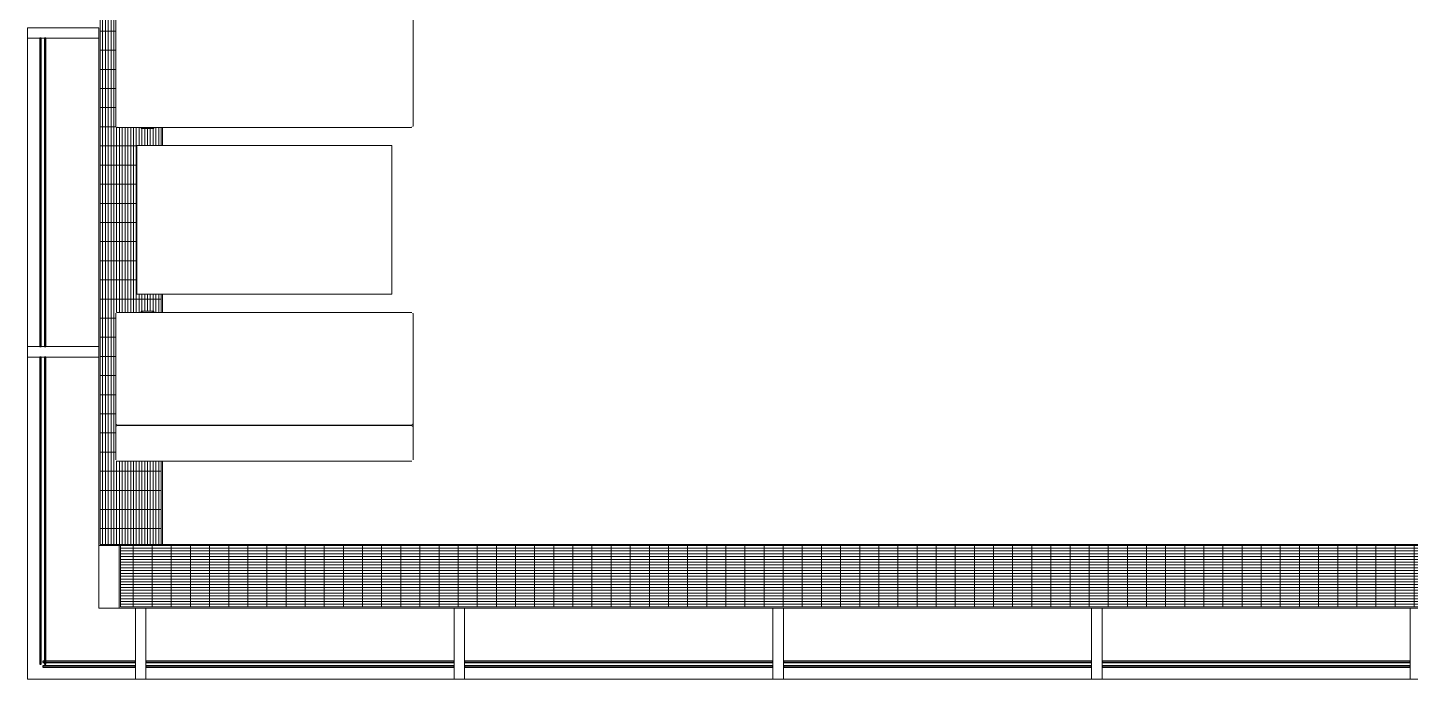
# Model space of a CAD drawing. Header units: millimetres. Extents: x 90978 to 295199, y -4084 to 97293.
# Drawn here: x 156519 to 163027, y 12073 to 15138 of the extents above; entities that cross this region are included whole.
import ezdxf

# ---------------------------------------------------------------- set-up
doc = ezdxf.new("R2010")
doc.units = ezdxf.units.MM
doc.header["$MEASUREMENT"] = 0
for name, color, linetype, lineweight in [('CSM-STL-XX-ZZ-M3-A-XXXX-00001_detached _19_04_21__rvt-1-Level 0$0$A-GENM', 7, 'CONTINUOUS', 9), ('CSM-STL-XX-ZZ-M3-A-XXXX-00001_detached _19_04_21__rvt-1-Level 0$0$A-GLAZ-CURT', 7, 'CONTINUOUS', 9), ('CSM-STL-XX-ZZ-M3-A-XXXX-00001_detached _19_04_21__rvt-1-Level 0$0$A-GLAZ-CWMG', 7, 'CONTINUOUS', 9), ('I-FURN', 8, 'CONTINUOUS', 9)]:
    doc.layers.add(name, color=color, linetype=linetype, lineweight=lineweight)

msp = doc.modelspace()

# ---------------------------------------------------------------- hatches: boundary and pattern name
at = {"layer": 'CSM-STL-XX-ZZ-M3-A-XXXX-00001_detached _19_04_21__rvt-1-Level 0$0$A-GENM'}
h = msp.add_hatch(dxfattribs=at)
h.set_pattern_fill('FP_27', color=256, angle=-90, style=0, pattern_type=2)
h.set_pattern_definition([(270, (157003.74, 23311.992), (13.2, 1e-14), []), (4e-14, (157003.74, 23311.99), (-6e-14, 90), [])])
h.paths.add_polyline_path([(156942.3, 13102.2), (156941.1, 13106.7), (156941.6, 13104.3)], flags=0)
h.paths.add_polyline_path([(156933.6, 13260.3), (156934.9, 13260.8), (156934.5, 13262.5)], flags=0)
h.paths.add_polyline_path([(156942.3, 13797.1), (156939.9, 13791.5), (156942.3, 13791.7), (156942.3, 13795.5)], flags=0)
h.paths.add_polyline_path([(156942.3, 14671.5), (156942.3, 14677.1), (156940, 14677.1), (156941.6, 14673.1)], flags=0)
h.paths.add_polyline_path([(156933.6, 15208.3), (156934.9, 15207.9), (156934.5, 15208.7)], flags=0)
h.paths.add_polyline_path([(156942.3, 15432.2), (156941.1, 15436.7), (156941.6, 15434.3)], flags=0)
h.paths.add_polyline_path([(156933.6, 15590.3), (156934.9, 15590.8), (156934.5, 15592.5)], flags=0)
h.paths.add_polyline_path([(156942.3, 16127.1), (156939.9, 16121.5), (156942.3, 16121.7), (156942.3, 16125.5)], flags=0)
h.paths.add_polyline_path([(156942.3, 17001.5), (156942.3, 17007.1), (156940, 17007.1), (156941.6, 17003.1)], flags=0)
h.paths.add_polyline_path([(156933.6, 17538.3), (156934.9, 17537.9), (156934.5, 17538.7)], flags=0)
h.paths.add_polyline_path([(156859.8, 12708.1), (157147.6, 12708.1), (157147.6, 13099.3), (156942.3, 13099.7), (156942.3, 13102.2), (156939.9, 13099.7), (156935.7, 13102.2), (156934.4, 13104.3), (156933.6, 13108.8), (156933.3, 13109.3), (156933.6, 13157.9), (156933.3, 13158.6), (156933.5, 13162.9), (156933.3, 13210.9), (156934.1, 13790.3), (156934.5, 13791.5), (156935, 13795.5), (156938.3, 13798.3), (156940.8, 13798.3), (156942.3, 13798.3), (156942.3, 13799.3), (157054.3, 13799.3), (157054.3, 13804.3), (157112.3, 13804.3), (157112.3, 13799.3), (157147.6, 13799.3), (157147.6, 13884.3), (157033.3, 13884.3), (157033.3, 14584.3), (157147.6, 14584.3), (157147.6, 14669.3), (157112.3, 14669.3), (157112.3, 14664.3), (157054.3, 14664.3), (157054.3, 14669.3), (156942.3, 14670.3), (156942.3, 14671.5), (156939.9, 14669.6), (156935.9, 14671.9), (156934.5, 14675), (156933.6, 14678.6), (156933.3, 14679.1), (156934.2, 15306.3), (156933.6, 15310.2), (156933.3, 15310.7), (156933.6, 15359.3), (156933.3, 15360), (156935.9, 15366.7), (156940, 15369), (156942.3, 15368.1), (156942.3, 15369.3), (157147.6, 15369.3), (157147.6, 15429.3), (156942.3, 15429.7), (156942.3, 15432.2), (156939.9, 15429.7), (156935.7, 15432.2), (156934.4, 15434.3), (156933.6, 15438.8), (156933.3, 15439.3), (156933.6, 15487.9), (156933.3, 15488.6), (156933.5, 15492.9), (156933.3, 15540.9), (156933.6, 16120), (156934.5, 16121.5), (156935, 16125.5), (156938.3, 16128.3), (156940.8, 16128.3), (156942.3, 16128.3), (156942.3, 16129.3), (157054.3, 16129.3), (157054.3, 16134.3), (157112.3, 16134.3), (157112.3, 16129.3), (157147.6, 16129.3), (157147.6, 16214.3), (157033.3, 16214.3), (157033.3, 16914.3), (157147.6, 16914.3), (157147.6, 16999.3), (157112.3, 16999.3), (157112.3, 16994.3), (157054.3, 16994.3), (157054.3, 16999.3), (156942.3, 17000.3), (156942.3, 17001.5), (156939.9, 16999.6), (156935.9, 17001.9), (156934.5, 17005), (156933.6, 17008.6), (156933.3, 17009.1), (156934.2, 17636.3), (156933.6, 17640.2), (156933.3, 17640.7), (156933.6, 17689.3), (156933.3, 17690), (156935.9, 17696.7), (156940, 17699), (156942.3, 17698.1), (156942.3, 17699.3), (157147.6, 17699.3), (157147.6, 17941.6), (156859.8, 17941.6), (156859.8, 12816.2)], flags=0)
h.paths.add_polyline_path([(156939.9, 13157.9), (156942.3, 13157.9), (156941.1, 13160.2)], flags=0)
h.paths.add_polyline_path([(156942.3, 13164.2), (156942.3, 13167), (156940.8, 13165.8), (156941.9, 13164.6)], flags=0)
h.paths.add_polyline_path([(156938.9, 13264.1), (156938.9, 13266.2), (156935.9, 13264.3), (156938.5, 13264.1)], flags=0)
h.paths.add_polyline_path([(156939.9, 15202), (156937.8, 15204.4), (156935.9, 15204.3), (156938.9, 15202.4)], flags=0)
h.paths.add_polyline_path([(156942.3, 15301.6), (156941.9, 15304), (156939.9, 15301.9)], flags=0)
h.paths.add_polyline_path([(156942.3, 15306.3), (156942.3, 15310.7), (156939.9, 15310.7), (156941.1, 15308.4)], flags=0)
h.paths.add_polyline_path([(156942.3, 15487.9), (156941.1, 15490.2), (156939.9, 15487.9)], flags=0)
h.paths.add_polyline_path([(156942.3, 15494.2), (156942.3, 15497), (156940.8, 15495.8), (156941.9, 15494.6)], flags=0)
h.paths.add_polyline_path([(156938.9, 15594.1), (156938.9, 15596.2), (156935.9, 15594.3), (156938.5, 15594.1)], flags=0)
h.paths.add_polyline_path([(156939.9, 17532), (156937.8, 17534.4), (156935.9, 17534.3), (156938.9, 17532.4)], flags=0)
h.paths.add_polyline_path([(156942.3, 17631.6), (156941.9, 17634), (156939.9, 17631.9)], flags=0)
h.paths.add_polyline_path([(156942.3, 17636.3), (156942.3, 17640.7), (156939.9, 17640.7), (156941.1, 17638.4)], flags=0)
h.paths.add_polyline_path([(156923.7, 18011.6), (157147.6, 18011.6), (157147.6, 18266.2), (156923.7, 18266.2)], flags=0)
h.paths.add_polyline_path([(157002.3, 20916.2), (157001.1, 20920.6), (157001.6, 20918.2)], flags=0)
h.paths.add_polyline_path([(156993.6, 21074.2), (156994.9, 21074.7), (156994.5, 21076.4)], flags=0)
h.paths.add_polyline_path([(157002.3, 21611), (156999.9, 21605.4), (157002.3, 21605.6), (157002.3, 21609.5)], flags=0)
h.paths.add_polyline_path([(157002.3, 22485.4), (157002.3, 22491), (157000, 22491), (157001.6, 22487)], flags=0)
h.paths.add_polyline_path([(156993.6, 23022.2), (156994.9, 23021.8), (156994.5, 23022.7)], flags=0)
h.paths.add_polyline_path([(157002.3, 23952.2), (157001.1, 23956.7), (157001.6, 23954.3)], flags=0)
h.paths.add_polyline_path([(156993.6, 24110.3), (156994.9, 24110.8), (156994.5, 24112.5)], flags=0)
h.paths.add_polyline_path([(157002.3, 24647.1), (156999.9, 24641.5), (157002.3, 24641.7), (157002.3, 24645.5)], flags=0)
h.paths.add_polyline_path([(157002.3, 25521.5), (157002.3, 25527.1), (157000, 25527.1), (157001.6, 25523.1)], flags=0)
h.paths.add_polyline_path([(156993.6, 26058.3), (156994.9, 26057.9), (156994.5, 26058.7)], flags=0)
h.paths.add_polyline_path([(156898.7, 18336.2), (157147.6, 18336.2), (157147.6, 20913.2), (157002.3, 20913.6), (157002.3, 20916.2), (156999.9, 20913.6), (156995.7, 20916.2), (156994.4, 20918.2), (156993.6, 20922.7), (156993.3, 20923.2), (156993.6, 20971.9), (156993.3, 20972.5), (156993.5, 20976.9), (156993.3, 21024.8), (156994.1, 21604.2), (156994.5, 21605.4), (156995, 21609.5), (156998.3, 21612.2), (157000.8, 21612.2), (157002.3, 21612.2), (157002.3, 21613.2), (157114.3, 21613.2), (157114.3, 21618.2), (157147.6, 21618.2), (157147.6, 21698.2), (157093.3, 21698.2), (157093.3, 22398.2), (157147.6, 22398.2), (157147.6, 22478.2), (157114.3, 22478.2), (157114.3, 22483.2), (157002.3, 22484.2), (157002.3, 22485.4), (156999.9, 22483.5), (156995.9, 22485.9), (156994.5, 22488.9), (156993.6, 22492.5), (156993.3, 22493), (156994.2, 23120.2), (156993.6, 23124.1), (156993.3, 23124.6), (156993.6, 23173.2), (156993.3, 23173.9), (156995.9, 23180.6), (157000, 23182.9), (157002.3, 23182), (157002.3, 23183.2), (157147.6, 23183.2), (157147.6, 23191.4), (156879.3, 23191.4), (156879.3, 23535), (157147.6, 23535), (157147.6, 23949.3), (157002.3, 23949.7), (157002.3, 23952.2), (156999.9, 23949.7), (156995.7, 23952.2), (156994.4, 23954.3), (156993.6, 23958.8), (156993.3, 23959.3), (156993.6, 24007.9), (156993.3, 24008.6), (156993.5, 24012.9), (156993.3, 24060.9), (156994.1, 24640.3), (156994.5, 24641.5), (156995, 24645.5), (156998.3, 24648.3), (157000.8, 24648.3), (157002.3, 24648.3), (157002.3, 24649.3), (157114.3, 24649.3), (157114.3, 24654.3), (157147.6, 24654.3), (157147.6, 24734.3), (157093.3, 24734.3), (157093.3, 25434.3), (157147.6, 25434.3), (157147.6, 25514.3), (157114.3, 25514.3), (157114.3, 25519.3), (157002.3, 25520.3), (157002.3, 25521.5), (156999.9, 25519.6), (156995.9, 25521.9), (156994.5, 25525), (156993.6, 25528.6), (156993.3, 25529.1), (156994.2, 26156.3), (156993.6, 26160.2), (156993.3, 26160.7), (156993.6, 26209.3), (156993.3, 26210), (156995.9, 26216.7), (157000, 26219), (157002.3, 26218.1), (157002.3, 26219.3), (157147.6, 26219.3), (157147.6, 26465.9), (156859.8, 26465.9), (156859.8, 18336.2), (156883.7, 18336.2)], flags=0)
h.paths.add_polyline_path([(157002.3, 20971.9), (157001.1, 20974.1), (156999.9, 20971.9)], flags=0)
h.paths.add_polyline_path([(157002.3, 20978.2), (157002.3, 20980.9), (157000.8, 20979.8), (157001.9, 20978.5)], flags=0)
h.paths.add_polyline_path([(156998.9, 21078), (156998.9, 21080.1), (156995.9, 21078.3), (156998.5, 21078)], flags=0)
h.paths.add_polyline_path([(156999.9, 23015.9), (156997.8, 23018.4), (156995.9, 23018.2), (156998.9, 23016.3)], flags=0)
h.paths.add_polyline_path([(157002.3, 23115.5), (157001.9, 23117.9), (156999.9, 23115.8)], flags=0)
h.paths.add_polyline_path([(157002.3, 23120.2), (157002.3, 23124.6), (156999.9, 23124.6), (157001.7, 23121.2)], flags=0)
h.paths.add_polyline_path([(156949.3, 23261.4), (157147.6, 23261.4), (157147.6, 23465), (156949.3, 23465), (156949.3, 23355.4)], flags=0)
h.paths.add_polyline_path([(156999.9, 24007.9), (157002.3, 24007.9), (157001.1, 24010.2)], flags=0)
h.paths.add_polyline_path([(157002.3, 24014.2), (157002.3, 24017), (157000.8, 24015.8), (157001.9, 24014.6)], flags=0)
h.paths.add_polyline_path([(156998.9, 24114.1), (156998.9, 24116.2), (156995.9, 24114.3), (156998.5, 24114.1)], flags=0)
h.paths.add_polyline_path([(156999.9, 26052), (156997.8, 26054.4), (156995.9, 26054.3), (156998.9, 26052.4)], flags=0)
h.paths.add_polyline_path([(157002.3, 26151.6), (157001.9, 26154), (156999.9, 26151.9)], flags=0)
h.paths.add_polyline_path([(157002.3, 26156.3), (157002.3, 26160.7), (156999.9, 26160.7), (157001.1, 26158.4)], flags=0)
h.paths.add_polyline_path([(156923.7, 26535.9), (157147.6, 26535.9), (157147.6, 26790.5), (156923.7, 26790.5), (156923.7, 26634.3)], flags=0)
h.paths.add_polyline_path([(156913.3, 30029.2), (156917.8, 30030.4), (156915.4, 30029.9)], flags=0)
h.paths.add_polyline_path([(156919.7, 31438.2), (156920.4, 31438.5), (156919.9, 31438.5)], flags=0)
h.paths.add_polyline_path([(156913.3, 32129.2), (156917.8, 32130.4), (156914.2, 32129.5)], flags=0)
h.paths.add_polyline_path([(156912.6, 32829.2), (156918.2, 32829.2), (156918.2, 32831.5), (156914.2, 32829.9)], flags=0)
h.paths.add_polyline_path([(156898.7, 26860.5), (157147.6, 26860.5), (157147.6, 28645.3), (157095.6, 28661.1), (157040, 28691.9), (156994.9, 28730.2), (156959.9, 28773.5), (156932.1, 28827.3), (156916.2, 28879.7), (156910.4, 28938.2), (156910.7, 30029.2), (156912.2, 30030.2), (156910.9, 30032), (156913.4, 30035.9), (156914.9, 30037), (156918.5, 30038.5), (156912.9, 30041), (156910.7, 30044.9), (156911.6, 30047.2), (156910.4, 30047.2), (156910.7, 31431.6), (156913.3, 31435.8), (156917.3, 31437.6), (156917.8, 31438.7), (156913, 31440.9), (156910.7, 31444.9), (156911.6, 31447.2), (156910.4, 31447.2), (156911.4, 32129.2), (156912.6, 32129.9), (156910.8, 32131.6), (156913.3, 32135.8), (156916.1, 32137.3), (156915.4, 32138.2), (156910.4, 32138.2), (156911.4, 32829.2), (156912.6, 32829.2), (156910.7, 32831.6), (156913, 32835.6), (156916.1, 32837), (156919.7, 32837.9), (156920.2, 32838.2), (157147.6, 32838.2), (157147.6, 33915.9), (156859.8, 33915.9), (156859.8, 26860.5), (156883.7, 26860.5)], flags=0)
h.paths.add_polyline_path([(156969.7, 30029.2), (156971, 30030.2), (156967.5, 30031.6), (156967.5, 30029.2)], flags=0)
h.paths.add_polyline_path([(156976.9, 30029.2), (156977.1, 30030.2), (156976.1, 30030.9), (156975.3, 30029.2), (156976.5, 30029.2)], flags=0)
h.paths.add_polyline_path([(157075.4, 30035.6), (157071.5, 30037.4), (157072.5, 30036.4), (157073.6, 30036.1)], flags=0)
h.paths.add_polyline_path([(157031.3, 30036.6), (157013.7, 30038.2), (157026.1, 30037.2), (157030.8, 30036.6)], flags=0)
h.paths.add_polyline_path([(157060.5, 30036.9), (157054.7, 30038.2), (157059.2, 30037.1), (157060.5, 30036.9)], flags=0)
h.paths.add_polyline_path([(156972.9, 30037), (156972.9, 30038.2), (156971.7, 30037.3)], flags=0)
h.paths.add_polyline_path([(157071.4, 31438.5), (157071.8, 31439.9), (157071, 31439.4)], flags=0)
h.paths.add_polyline_path([(156975.3, 31438.2), (156973.5, 31439.2), (156974, 31438.2)], flags=0)
h.paths.add_polyline_path([(157075.4, 31440.9), (157076.9, 31444.5), (157075.2, 31443.5)], flags=0)
h.paths.add_polyline_path([(156977.8, 31444.9), (156977, 31447.2), (156975.7, 31446.9), (156977, 31445.7)], flags=0)
h.paths.add_polyline_path([(156969, 31444.9), (156971.3, 31447.2), (156969, 31447.2)], flags=0)
h.paths.add_polyline_path([(156977, 32129.2), (156978.1, 32129.2), (156976.9, 32130.7), (156976.9, 32129.2)], flags=0)
h.paths.add_polyline_path([(156971.3, 32129.2), (156971.3, 32130.4), (156969, 32131.6), (156969, 32129.2)], flags=0)
h.paths.add_polyline_path([(157075.4, 32135.6), (157070.4, 32138.1), (157060.2, 32138.2), (157071.4, 32137.1), (157073.6, 32136.3)], flags=0)
h.paths.add_polyline_path([(156974, 32137), (156974, 32138), (156973.4, 32137.2)], flags=0)
h = msp.add_hatch(dxfattribs=at)
h.set_pattern_fill('FP_27', color=256, style=0, pattern_type=2)
h.set_pattern_definition([(0, (173125.082, 12558.142), (0, 13.2), []), (90, (173125.08, 12558.14), (-90, 6e-15), [])])
h.paths.add_polyline_path([(189294.8, 12414.1), (189294.8, 12702.1), (156955.3, 12702.1), (156955.3, 12414.1), (189031.6, 12414.1)], flags=0)
at = {"layer": 'CSM-STL-XX-ZZ-M3-A-XXXX-00001_detached _19_04_21__rvt-1-Level 0$0$A-GLAZ-CURT'}
h = msp.add_hatch(color=256, dxfattribs=at)
h.paths.add_polyline_path([(156598.3, 13638.2), (156604.3, 13638.2), (156604.3, 15088.2), (156598.3, 15088.2), (156598.3, 14405.5)], flags=0)
h.paths.add_polyline_path([(156576.3, 13638.2), (156582.3, 13638.2), (156582.3, 15088.2), (156576.3, 15088.2), (156576.3, 14405.5)], flags=0)
h = msp.add_hatch(color=256, dxfattribs=at)
h.paths.add_polyline_path([(156598.3, 12144.7), (156604.3, 12144.7), (156604.3, 13588.2), (156598.3, 13588.2), (156598.3, 12347.8)], flags=0)
h.paths.add_polyline_path([(156576.3, 12144.7), (156582.3, 12144.7), (156582.3, 13588.2), (156576.3, 13588.2), (156576.3, 12347.8)], flags=0)
h = msp.add_hatch(color=256, dxfattribs=at)
h.paths.add_polyline_path([(156590.3, 12158.7), (156590.3, 12152.7), (157025.8, 12152.7), (157025.8, 12158.7), (156890.7, 12158.7)], flags=0)
h.paths.add_polyline_path([(156590.3, 12136.7), (156590.3, 12130.7), (157025.8, 12130.7), (157025.8, 12136.7), (156890.7, 12136.7)], flags=0)
h = msp.add_hatch(color=256, dxfattribs=at)
h.paths.add_polyline_path([(157075.8, 12158.7), (157075.8, 12152.7), (158525.8, 12152.7), (158525.8, 12158.7), (157609.2, 12158.7)], flags=0)
h.paths.add_polyline_path([(157075.8, 12136.7), (157075.8, 12130.7), (158525.8, 12130.7), (158525.8, 12136.7), (157609.2, 12136.7)], flags=0)
h = msp.add_hatch(color=256, dxfattribs=at)
h.paths.add_polyline_path([(158575.8, 12158.7), (158575.8, 12152.7), (160025.8, 12152.7), (160025.8, 12158.7), (159109.2, 12158.7)], flags=0)
h.paths.add_polyline_path([(158575.8, 12136.7), (158575.8, 12130.7), (160025.8, 12130.7), (160025.8, 12136.7), (159109.2, 12136.7)], flags=0)
h = msp.add_hatch(color=256, dxfattribs=at)
h.paths.add_polyline_path([(160075.8, 12158.7), (160075.8, 12152.7), (161525.8, 12152.7), (161525.8, 12158.7), (160609.2, 12158.7)], flags=0)
h.paths.add_polyline_path([(160075.8, 12136.7), (160075.8, 12130.7), (161525.8, 12130.7), (161525.8, 12136.7), (160609.2, 12136.7)], flags=0)
h = msp.add_hatch(color=256, dxfattribs=at)
h.paths.add_polyline_path([(161575.8, 12158.7), (161575.8, 12152.7), (163025.8, 12152.7), (163025.8, 12158.7), (162109.2, 12158.7)], flags=0)
h.paths.add_polyline_path([(161575.8, 12136.7), (161575.8, 12130.7), (163025.8, 12130.7), (163025.8, 12136.7), (162109.2, 12136.7)], flags=0)

# ---------------------------------------------------------------- linework, layer by layer
at = {"layer": 'CSM-STL-XX-ZZ-M3-A-XXXX-00001_detached _19_04_21__rvt-1-Level 0$0$A-GENM'}
for p, q in [((156859.8, 17941.6), (156859.8, 12708.1)), ((157147.6, 14584.3), (157147.6, 14669.7)), ((157153.6, 14669.7), (157153.6, 14584.3)), ((157147.6, 13798.9), (157147.6, 13884.3)), ((157153.6, 13884.3), (157153.6, 13798.9)), ((157147.6, 12708.1), (157147.6, 13099.4)), ((157153.6, 13099.4), (157153.6, 12702.1)), ((156955.3, 12702.1), (156853.8, 12702.1)), ((156859.8, 12708.1), (157147.6, 12708.1)), ((156949.3, 12408.2), (156949.3, 12708.1)), ((189294.8, 12702.1), (156955.3, 12702.1)), ((156955.3, 12702.1), (156955.3, 12414.1)), ((157147.6, 12708.1), (189300.8, 12708.1)), ((156955.3, 12414.1), (189294.8, 12414.1))]:
    msp.add_line(p, q, dxfattribs=at)
at = {"layer": 'CSM-STL-XX-ZZ-M3-A-XXXX-00001_detached _19_04_21__rvt-1-Level 0$0$A-GLAZ-CURT', "lineweight": 30}
for p, q in [((156576.3, 15088.2), (156576.3, 13638.2)), ((156582.3, 15088.2), (156576.3, 15088.2)), ((156582.3, 13638.2), (156582.3, 15088.2)), ((156598.3, 15088.2), (156598.3, 13638.2)), ((156604.3, 15088.2), (156598.3, 15088.2)), ((156604.3, 13638.2), (156604.3, 15088.2)), ((156576.3, 13638.2), (156582.3, 13638.2)), ((156598.3, 13638.2), (156604.3, 13638.2)), ((156576.3, 13588.2), (156576.3, 12144.7)), ((156582.3, 13588.2), (156576.3, 13588.2)), ((156582.3, 12144.7), (156582.3, 13588.2)), ((156598.3, 13588.2), (156598.3, 12144.7)), ((156604.3, 13588.2), (156598.3, 13588.2)), ((156604.3, 12144.7), (156604.3, 13588.2)), ((156576.3, 12144.7), (156582.3, 12144.7)), ((157025.8, 12158.7), (156590.3, 12158.7)), ((156590.3, 12158.7), (156590.3, 12152.7)), ((156590.3, 12152.7), (157025.8, 12152.7)), ((157025.8, 12136.7), (156590.3, 12136.7)), ((156590.3, 12136.7), (156590.3, 12130.7)), ((156590.3, 12130.7), (157025.8, 12130.7)), ((156598.3, 12144.7), (156604.3, 12144.7)), ((157025.8, 12152.7), (157025.8, 12158.7)), ((157025.8, 12130.7), (157025.8, 12136.7)), ((158525.8, 12158.7), (157075.8, 12158.7)), ((157075.8, 12158.7), (157075.8, 12152.7)), ((157075.8, 12152.7), (158525.8, 12152.7)), ((158525.8, 12136.7), (157075.8, 12136.7)), ((157075.8, 12136.7), (157075.8, 12130.7)), ((157075.8, 12130.7), (158525.8, 12130.7)), ((158525.8, 12152.7), (158525.8, 12158.7)), ((158525.8, 12130.7), (158525.8, 12136.7)), ((160025.8, 12158.7), (158575.8, 12158.7)), ((158575.8, 12158.7), (158575.8, 12152.7)), ((158575.8, 12152.7), (160025.8, 12152.7)), ((160025.8, 12136.7), (158575.8, 12136.7)), ((158575.8, 12136.7), (158575.8, 12130.7)), ((158575.8, 12130.7), (160025.8, 12130.7)), ((160025.8, 12152.7), (160025.8, 12158.7)), ((160025.8, 12130.7), (160025.8, 12136.7)), ((161525.8, 12158.7), (160075.8, 12158.7)), ((160075.8, 12158.7), (160075.8, 12152.7)), ((160075.8, 12152.7), (161525.8, 12152.7)), ((161525.8, 12136.7), (160075.8, 12136.7)), ((160075.8, 12136.7), (160075.8, 12130.7)), ((160075.8, 12130.7), (161525.8, 12130.7)), ((161525.8, 12152.7), (161525.8, 12158.7)), ((161525.8, 12130.7), (161525.8, 12136.7)), ((163025.8, 12158.7), (161575.8, 12158.7)), ((161575.8, 12158.7), (161575.8, 12152.7)), ((161575.8, 12152.7), (163025.8, 12152.7)), ((163025.8, 12136.7), (161575.8, 12136.7)), ((161575.8, 12136.7), (161575.8, 12130.7)), ((161575.8, 12130.7), (163025.8, 12130.7)), ((163025.8, 12152.7), (163025.8, 12158.7)), ((163025.8, 12130.7), (163025.8, 12136.7))]:
    msp.add_line(p, q, dxfattribs=at)
at = {"layer": 'CSM-STL-XX-ZZ-M3-A-XXXX-00001_detached _19_04_21__rvt-1-Level 0$0$A-GLAZ-CWMG', "lineweight": 20, "extrusion": (0, 0, -1)}
for p, q in [((156518.8, 15138.2), (156518.8, 15088.2)), ((156853.8, 15138.2), (156518.8, 15138.2)), ((156853.8, 15088.2), (156853.8, 15138.2)), ((156518.8, 15088.2), (156853.8, 15088.2)), ((156518.8, 13638.2), (156518.8, 13588.2)), ((156853.8, 13638.2), (156518.8, 13638.2)), ((156853.8, 13588.2), (156853.8, 13638.2)), ((156518.8, 13588.2), (156853.8, 13588.2)), ((157075.8, 12408.2), (157025.8, 12408.2)), ((157025.8, 12408.2), (157025.8, 12073.2)), ((157075.8, 12073.2), (157075.8, 12408.2)), ((158575.8, 12408.2), (158525.8, 12408.2)), ((158525.8, 12408.2), (158525.8, 12073.2)), ((158575.8, 12073.2), (158575.8, 12408.2)), ((160075.8, 12408.2), (160025.8, 12408.2)), ((160025.8, 12408.2), (160025.8, 12073.2)), ((160075.8, 12073.2), (160075.8, 12408.2)), ((161575.8, 12408.2), (161525.8, 12408.2)), ((161525.8, 12408.2), (161525.8, 12073.2)), ((161575.8, 12073.2), (161575.8, 12408.2)), ((163075.8, 12408.2), (163025.8, 12408.2)), ((163025.8, 12408.2), (163025.8, 12073.2)), ((157025.8, 12073.2), (157075.8, 12073.2)), ((158525.8, 12073.2), (158575.8, 12073.2)), ((160025.8, 12073.2), (160075.8, 12073.2)), ((161525.8, 12073.2), (161575.8, 12073.2)), ((163025.8, 12073.2), (163075.8, 12073.2))]:
    msp.add_line(p, q, dxfattribs=at)
at = {"layer": 'CSM-STL-XX-ZZ-M3-A-XXXX-00001_detached _19_04_21__rvt-1-Level 0$0$A-GLAZ-CWMG'}
for p, q in [((156518.8, 13638.2), (156518.8, 15088.2)), ((156853.8, 13638.2), (156853.8, 15088.2)), ((156518.8, 12073.2), (156518.8, 13588.2)), ((156853.8, 12408.2), (156853.8, 13588.2)), ((156853.8, 12408.2), (157025.8, 12408.2)), ((157075.8, 12408.2), (158525.8, 12408.2)), ((158575.8, 12408.2), (160025.8, 12408.2)), ((160075.8, 12408.2), (161525.8, 12408.2)), ((161575.8, 12408.2), (163025.8, 12408.2)), ((156518.8, 12073.2), (157025.8, 12073.2)), ((157075.8, 12073.2), (158525.8, 12073.2)), ((158575.8, 12073.2), (160025.8, 12073.2)), ((160075.8, 12073.2), (161525.8, 12073.2)), ((161575.8, 12073.2), (163025.8, 12073.2))]:
    msp.add_line(p, q, dxfattribs=at)
at = {"layer": 'I-FURN'}
for p, q in [((156933.3, 15359.3), (156933.3, 15079.3)), ((158333.3, 15359.3), (158333.3, 15079.3)), ((156933.3, 15079.3), (156933.3, 14679.3)), ((158333.3, 15079.3), (158333.3, 14678.1)), ((156933.3, 14678.2), (156933.3, 14678.3)), ((156933.3, 14677.9), (156933.3, 14678.2)), ((156933.3, 14677.5), (156933.3, 14677.9)), ((156933.4, 14677.1), (156933.3, 14677.5)), ((156933.4, 14676.8), (156933.4, 14677.1)), ((156933.5, 14676.4), (156933.4, 14676.8)), ((156933.6, 14676.1), (156933.5, 14676.4)), ((156933.7, 14675.7), (156933.6, 14676.1)), ((156933.8, 14675.4), (156933.7, 14675.7)), ((156933.9, 14675), (156933.8, 14675.4)), ((156934, 14674.7), (156933.9, 14675)), ((156934.2, 14674.4), (156934, 14674.7)), ((156934.3, 14674.1), (156934.2, 14674.4)), ((156934.5, 14673.8), (156934.3, 14674.1)), ((156938.3, 14669.3), (158325.5, 14669.3)), ((156940.5, 14669.5), (156940.1, 14669.6)), ((156940.8, 14669.4), (156940.5, 14669.5)), ((156941.2, 14669.4), (156940.8, 14669.4)), ((156941.6, 14669.3), (156941.2, 14669.4)), ((156941.9, 14669.3), (156941.6, 14669.3)), ((156942.3, 14669.3), (156941.9, 14669.3)), ((156942.3, 14669.3), (158324.3, 14669.3)), ((157053.3, 14669.3), (157053.3, 14664.3)), ((157053.3, 14664.3), (157054.3, 14664.3)), ((157113.3, 14664.3), (157053.3, 14664.3)), ((157058.3, 14669.3), (157058.3, 14666.8)), ((157108.3, 14666.8), (157108.3, 14669.3)), ((157112.3, 14664.3), (157113.3, 14664.3)), ((157113.3, 14664.3), (157113.3, 14669.3)), ((158324.7, 14669.3), (158324.4, 14669.3)), ((158325.1, 14669.3), (158324.7, 14669.3)), ((158325.4, 14669.4), (158325.1, 14669.3)), ((158325.8, 14669.4), (158325.4, 14669.4)), ((158326.2, 14669.5), (158325.8, 14669.4)), ((158326.5, 14669.6), (158326.2, 14669.5)), ((158332.3, 14674.2), (158332.1, 14673.8)), ((158332.4, 14674.5), (158332.3, 14674.2)), ((158332.6, 14674.8), (158332.4, 14674.5)), ((158332.7, 14675.1), (158332.6, 14674.8)), ((158332.8, 14675.5), (158332.7, 14675.1)), ((158332.9, 14675.8), (158332.8, 14675.5)), ((158333, 14676.2), (158332.9, 14675.8)), ((158333.1, 14676.5), (158333, 14676.2)), ((158333.2, 14676.9), (158333.1, 14676.5)), ((158333.3, 14678), (158333.2, 14677.6)), ((158333.2, 14677.6), (158333.2, 14677.2)), ((158333.2, 14677.2), (158333.2, 14676.9)), ((158333.3, 14678.3), (158333.3, 14678)), ((158233.3, 14584.3), (157033.3, 14584.3)), ((157033.3, 14584.3), (157033.3, 13884.3)), ((158233.3, 13884.3), (158233.3, 14584.3)), ((157033.3, 13884.3), (158233.3, 13884.3)), ((156938.3, 13799.3), (158325.5, 13799.3)), ((156940, 13799), (156940.4, 13799.1)), ((156940.4, 13799.1), (156940.7, 13799.2)), ((156940.7, 13799.2), (156941.1, 13799.2)), ((156941.1, 13799.2), (156941.5, 13799.3)), ((156941.5, 13799.3), (156941.8, 13799.3)), ((156941.8, 13799.3), (156942.2, 13799.3)), ((158324.3, 13799.3), (156942.3, 13799.3)), ((157053.3, 13804.3), (157053.3, 13799.3)), ((157053.3, 13804.3), (157113.3, 13804.3)), ((157054.3, 13804.3), (157053.3, 13804.3)), ((157058.3, 13801.8), (157058.3, 13799.3)), ((157108.3, 13799.3), (157108.3, 13801.8)), ((157113.3, 13804.3), (157112.3, 13804.3)), ((157113.3, 13799.3), (157113.3, 13804.3)), ((158324.3, 13799.3), (158324.6, 13799.3)), ((158324.6, 13799.3), (158325, 13799.3)), ((158325, 13799.3), (158325.4, 13799.2)), ((158325.4, 13799.2), (158325.7, 13799.2)), ((158325.7, 13799.2), (158326.1, 13799.1)), ((158326.1, 13799.1), (158326.4, 13799.1)), ((156933.3, 13791.4), (156933.4, 13791.7)), ((156933.3, 13791), (156933.3, 13791.4)), ((156933.3, 13790.7), (156933.3, 13791)), ((156933.3, 13790.3), (156933.3, 13790.7)), ((156933.3, 13389.3), (156933.3, 13789.3)), ((156933.4, 13791.7), (156933.5, 13792.1)), ((156933.5, 13792.5), (156933.6, 13792.8)), ((156933.5, 13792.1), (156933.5, 13792.5)), ((156933.6, 13792.8), (156933.7, 13793.1)), ((156933.7, 13793.1), (156933.9, 13793.5)), ((156933.9, 13793.5), (156934, 13793.8)), ((156934, 13793.8), (156934.1, 13794.1)), ((156934.1, 13794.1), (156934.3, 13794.5)), ((156934.3, 13794.5), (156934.5, 13794.8)), ((158332, 13794.9), (158332.2, 13794.6)), ((158332.2, 13794.6), (158332.4, 13794.2)), ((158332.4, 13794.2), (158332.5, 13793.9)), ((158332.5, 13793.9), (158332.7, 13793.6)), ((158332.7, 13793.6), (158332.8, 13793.2)), ((158332.8, 13793.2), (158332.9, 13792.9)), ((158332.9, 13792.9), (158333, 13792.5)), ((158333, 13792.5), (158333.1, 13792.2)), ((158333.1, 13792.2), (158333.1, 13791.8)), ((158333.1, 13791.8), (158333.2, 13791.5)), ((158333.2, 13791.5), (158333.2, 13791.1)), ((158333.2, 13791.1), (158333.3, 13790.8)), ((158333.3, 13790.8), (158333.3, 13790.4)), ((158333.3, 13389.3), (158333.3, 13790.5)), ((158333.3, 13790.4), (158333.3, 13790.3)), ((156933.3, 13109.3), (156933.3, 13389.3)), ((158333.3, 13109.3), (158333.3, 13389.3)), ((156933.3, 13277.6), (156933.3, 13277.7)), ((156933.3, 13277.3), (156933.3, 13277.6)), ((156933.3, 13276.9), (156933.3, 13277.3)), ((156933.4, 13276.5), (156933.3, 13276.9)), ((158333.3, 13277.4), (158333.2, 13277)), ((158333.2, 13277), (158333.2, 13276.6)), ((158333.3, 13277.7), (158333.3, 13277.4)), ((156933.4, 13276.2), (156933.4, 13276.5)), ((156933.5, 13275.8), (156933.4, 13276.2)), ((156933.6, 13275.5), (156933.5, 13275.8)), ((156933.7, 13275.1), (156933.6, 13275.5)), ((156933.8, 13274.8), (156933.7, 13275.1)), ((156933.9, 13274.5), (156933.8, 13274.8)), ((156934, 13274.1), (156933.9, 13274.5)), ((156934.2, 13273.8), (156934, 13274.1)), ((156934.3, 13273.5), (156934.2, 13273.8)), ((156934.5, 13273.2), (156934.3, 13273.5)), ((156934.7, 13272.9), (156934.5, 13273.2)), ((156934.9, 13272.6), (156934.7, 13272.9)), ((156935.1, 13272.3), (156934.9, 13272.6)), ((156935.3, 13272), (156935.1, 13272.3)), ((156935.6, 13271.7), (156935.3, 13272)), ((156935.8, 13271.4), (156935.6, 13271.7)), ((156936.1, 13271.2), (156935.8, 13271.4)), ((156936.3, 13271), (156936.1, 13271.2)), ((156936.6, 13270.7), (156936.3, 13271)), ((156936.9, 13270.5), (156936.6, 13270.7)), ((156937.2, 13270.3), (156936.9, 13270.5)), ((156937.5, 13270.1), (156937.2, 13270.3)), ((156937.8, 13269.9), (156937.5, 13270.1)), ((156938.1, 13269.7), (156937.8, 13269.9)), ((156938.4, 13269.6), (156938.1, 13269.7)), ((156938.8, 13269.4), (156938.4, 13269.6)), ((156939.1, 13269.3), (156938.8, 13269.4)), ((156939.4, 13269.2), (156939.1, 13269.3)), ((156939.8, 13269.1), (156939.4, 13269.2)), ((156940.1, 13269), (156939.8, 13269.1)), ((156940.5, 13268.9), (156940.1, 13269)), ((156940.8, 13268.8), (156940.5, 13268.9)), ((156941.2, 13268.8), (156940.8, 13268.8)), ((156941.6, 13268.7), (156941.2, 13268.8)), ((156941.9, 13268.7), (156941.6, 13268.7)), ((156942.3, 13268.7), (156941.9, 13268.7)), ((156942.3, 13268.7), (158324.3, 13268.7)), ((156942.3, 13267), (158324.3, 13267)), ((158324.4, 13268.7), (158324.3, 13268.7)), ((158324.7, 13268.7), (158324.4, 13268.7)), ((158325.1, 13268.8), (158324.7, 13268.7)), ((158325.4, 13268.8), (158325.1, 13268.8)), ((158325.8, 13268.8), (158325.4, 13268.8)), ((158326.2, 13268.9), (158325.8, 13268.8)), ((158326.5, 13269), (158326.2, 13268.9)), ((158326.9, 13269.1), (158326.5, 13269)), ((158327.2, 13269.2), (158326.9, 13269.1)), ((158327.5, 13269.3), (158327.2, 13269.2)), ((158327.9, 13269.5), (158327.5, 13269.3)), ((158328.2, 13269.6), (158327.9, 13269.5)), ((158328.5, 13269.8), (158328.2, 13269.6)), ((158328.8, 13270), (158328.5, 13269.8)), ((158329.1, 13270.1), (158328.8, 13270)), ((158329.4, 13270.3), (158329.1, 13270.1)), ((158329.7, 13270.6), (158329.4, 13270.3)), ((158330, 13270.8), (158329.7, 13270.6)), ((158330.3, 13271), (158330, 13270.8)), ((158330.5, 13271.3), (158330.3, 13271)), ((158330.8, 13271.5), (158330.5, 13271.3)), ((158331, 13271.8), (158330.8, 13271.5)), ((158331.3, 13272.1), (158331, 13271.8)), ((158331.5, 13272.3), (158331.3, 13272.1)), ((158331.7, 13272.6), (158331.5, 13272.3)), ((158331.9, 13272.9), (158331.7, 13272.6)), ((158332.1, 13273.2), (158331.9, 13272.9)), ((158332.3, 13273.6), (158332.1, 13273.2)), ((158332.4, 13273.9), (158332.3, 13273.6)), ((158332.6, 13274.2), (158332.4, 13273.9)), ((158332.7, 13274.5), (158332.6, 13274.2)), ((158332.8, 13274.9), (158332.7, 13274.5)), ((158332.9, 13275.2), (158332.8, 13274.9)), ((158333, 13275.6), (158332.9, 13275.2)), ((158333.1, 13275.9), (158333, 13275.6)), ((158333.2, 13276.3), (158333.1, 13275.9)), ((158333.2, 13276.6), (158333.2, 13276.3)), ((156933.3, 13157.9), (156933.3, 13109.3)), ((158333.3, 13109.3), (158333.3, 13157.9)), ((156933.4, 13106.8), (156933.4, 13107.1)), ((156933.5, 13106.4), (156933.4, 13106.8)), ((156933.6, 13106.1), (156933.5, 13106.4)), ((156933.7, 13105.7), (156933.6, 13106.1)), ((156933.8, 13105.4), (156933.7, 13105.7)), ((156933.9, 13105), (156933.8, 13105.4)), ((156940.5, 13099.5), (156940.1, 13099.6)), ((156940.8, 13099.4), (156940.5, 13099.5)), ((156941.2, 13099.4), (156940.8, 13099.4)), ((156941.6, 13099.3), (156941.2, 13099.4)), ((156941.9, 13099.3), (156941.6, 13099.3)), ((156942.3, 13099.3), (156941.9, 13099.3)), ((156942.3, 13099.3), (158324.3, 13099.3)), ((158324.7, 13099.3), (158324.4, 13099.3)), ((158325.1, 13099.3), (158324.7, 13099.3)), ((158325.4, 13099.4), (158325.1, 13099.3)), ((158325.8, 13099.4), (158325.4, 13099.4)), ((158326.2, 13099.5), (158325.8, 13099.4)), ((158326.5, 13099.6), (158326.2, 13099.5)), ((158332.8, 13105.5), (158332.7, 13105.1)), ((158332.9, 13105.8), (158332.8, 13105.5)), ((158333, 13106.2), (158332.9, 13105.8)), ((158333.1, 13106.5), (158333, 13106.2)), ((158333.2, 13106.9), (158333.1, 13106.5)), ((158333.2, 13107.2), (158333.2, 13106.9))]:
    msp.add_line(p, q, dxfattribs=at)
for centre, major_axis, start_param, end_param in [((156942.3, 13258), (-9, 0), 4.712389, 6.283185), ((158324.3, 13258), (9, 0), 0.785368, 1.570796), ((158324.3, 13258), (9, 0), 0.523559, 0.785357), ((158324.3, 13258), (9, 0), 0.261749, 0.523551), ((158324.3, 13258), (-9, 0), 3.141593, 3.403339)]:
    msp.add_ellipse(centre, major_axis=major_axis, ratio=0.997091, start_param=start_param, end_param=end_param, dxfattribs=at)

doc.saveas('drawing.dxf')
